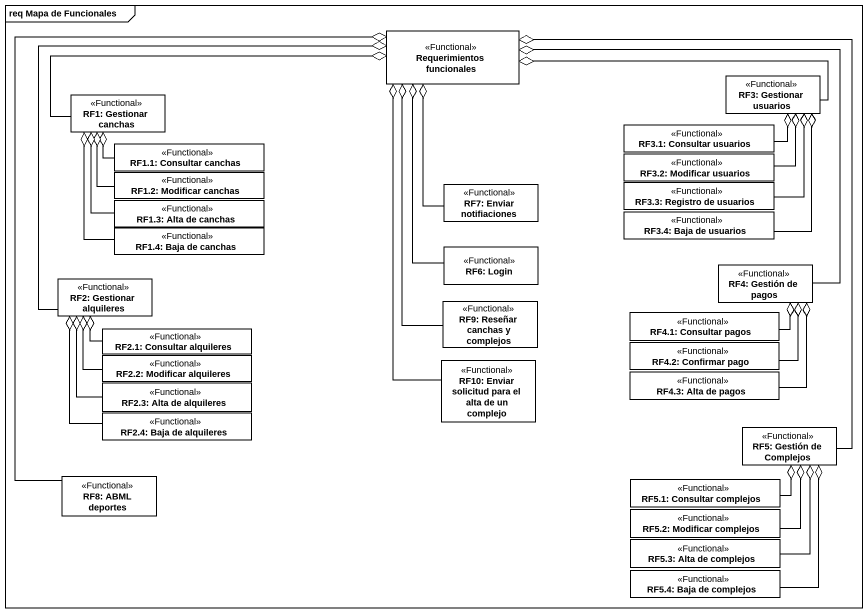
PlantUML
@startuml
mainframe req Mapa de Funcionales
hide circle
hide empty members
class "Requerimientos funcionales" as Requerimientos_funcionales <<Functional>>
class "RF1: Gestionar canchas" as RF1_Gestionar_canchas <<Functional>>
class "RF3: Gestionar usuarios" as RF3_Gestionar_usuarios <<Functional>>
class "RF3.1: Consultar usuarios" as RF3_1_Consultar_usuarios <<Functional>>
class "RF1.1: Consultar canchas" as RF1_1_Consultar_canchas <<Functional>>
class "RF1.2: Modificar canchas" as RF1_2_Modificar_canchas <<Functional>>
class "RF3.2: Modificar usuarios" as RF3_2_Modificar_usuarios <<Functional>>
class "RF1.3: Alta de canchas" as RF1_3_Alta_de_canchas <<Functional>>
class "RF7: Enviar notifiaciones" as RF7_Enviar_notifiaciones <<Functional>>
class "RF3.3: Registro de usuarios" as RF3_3_Registro_de_usuarios <<Functional>>
class "RF3.4: Baja de usuarios" as RF3_4_Baja_de_usuarios <<Functional>>
class "RF1.4: Baja de canchas" as RF1_4_Baja_de_canchas <<Functional>>
class "RF6: Login" as RF6_Login <<Functional>>
class "RF2: Gestionar alquileres" as RF2_Gestionar_alquileres <<Functional>>
class "RF4: Gestión de pagos" as RF4_Gestión_de_pagos <<Functional>>
class "RF2.1: Consultar alquileres" as RF2_1_Consultar_alquileres <<Functional>>
class "RF9: Reseñar canchas y complejos" as RF9_Reseñar_canchas_y <<Functional>>
class "RF4.1: Consultar pagos" as RF4_1_Consultar_pagos <<Functional>>
class "RF2.2: Modificar alquileres" as RF2_2_Modificar_alquileres <<Functional>>
class "RF10: Enviar solicitud para el alta de un complejo" as RF10_Enviar_solicitud_para <<Functional>>
class "RF4.3: Alta de pagos" as RF4_3_Alta_de_pagos <<Functional>>
class "RF4.2: Confirmar pago" as RF4_2_Confirmar_pago <<Functional>>
class "RF2.3: Alta de alquileres" as RF2_3_Alta_de_alquileres <<Functional>>
class "RF2.4: Baja de alquileres" as RF2_4_Baja_de_alquileres <<Functional>>
class "RF5: Gestión de Complejos" as RF5_Gestión_de_Complejos <<Functional>>
class "RF8: ABML deportes" as RF8_ABML_deportes <<Functional>>
class "RF5.1: Consultar complejos" as RF5_1_Consultar_complejos <<Functional>>
class "RF5.2: Modificar complejos" as RF5_2_Modificar_complejos <<Functional>>
class "RF5.3: Alta de complejos" as RF5_3_Alta_de_complejos <<Functional>>
class "RF5.4: Baja de complejos" as RF5_4_Baja_de_complejos <<Functional>>
RF1_Gestionar_canchas -right-o Requerimientos_funcionales
RF3_Gestionar_usuarios -left-o Requerimientos_funcionales
RF3_1_Consultar_usuarios -right-o RF3_Gestionar_usuarios
RF1_1_Consultar_canchas -up-o RF1_Gestionar_canchas
RF1_2_Modificar_canchas -up-o RF1_Gestionar_canchas
RF3_2_Modificar_usuarios -up-o RF3_Gestionar_usuarios
RF1_3_Alta_de_canchas -up-o RF1_Gestionar_canchas
RF7_Enviar_notifiaciones -up-o Requerimientos_funcionales
RF3_3_Registro_de_usuarios -up-o RF3_Gestionar_usuarios
RF3_4_Baja_de_usuarios -up-o RF3_Gestionar_usuarios
RF1_4_Baja_de_canchas -up-o RF1_Gestionar_canchas
RF6_Login -up-o Requerimientos_funcionales
RF2_Gestionar_alquileres -up-o Requerimientos_funcionales
RF4_Gestión_de_pagos -up-o Requerimientos_funcionales
RF2_1_Consultar_alquileres -up-o RF2_Gestionar_alquileres
RF9_Reseñar_canchas_y -up-o Requerimientos_funcionales
RF4_1_Consultar_pagos -up-o RF4_Gestión_de_pagos
RF2_2_Modificar_alquileres -up-o RF2_Gestionar_alquileres
RF10_Enviar_solicitud_para -up-o Requerimientos_funcionales
RF4_3_Alta_de_pagos -up-o RF4_Gestión_de_pagos
RF4_2_Confirmar_pago -up-o RF4_Gestión_de_pagos
RF2_3_Alta_de_alquileres -up-o RF2_Gestionar_alquileres
RF2_4_Baja_de_alquileres -up-o RF2_Gestionar_alquileres
RF5_Gestión_de_Complejos -up-o Requerimientos_funcionales
RF8_ABML_deportes -up-o Requerimientos_funcionales
RF5_1_Consultar_complejos -right-o RF5_Gestión_de_Complejos
RF5_2_Modificar_complejos -up-o RF5_Gestión_de_Complejos
RF5_3_Alta_de_complejos -up-o RF5_Gestión_de_Complejos
RF5_4_Baja_de_complejos -up-o RF5_Gestión_de_Complejos
@enduml
